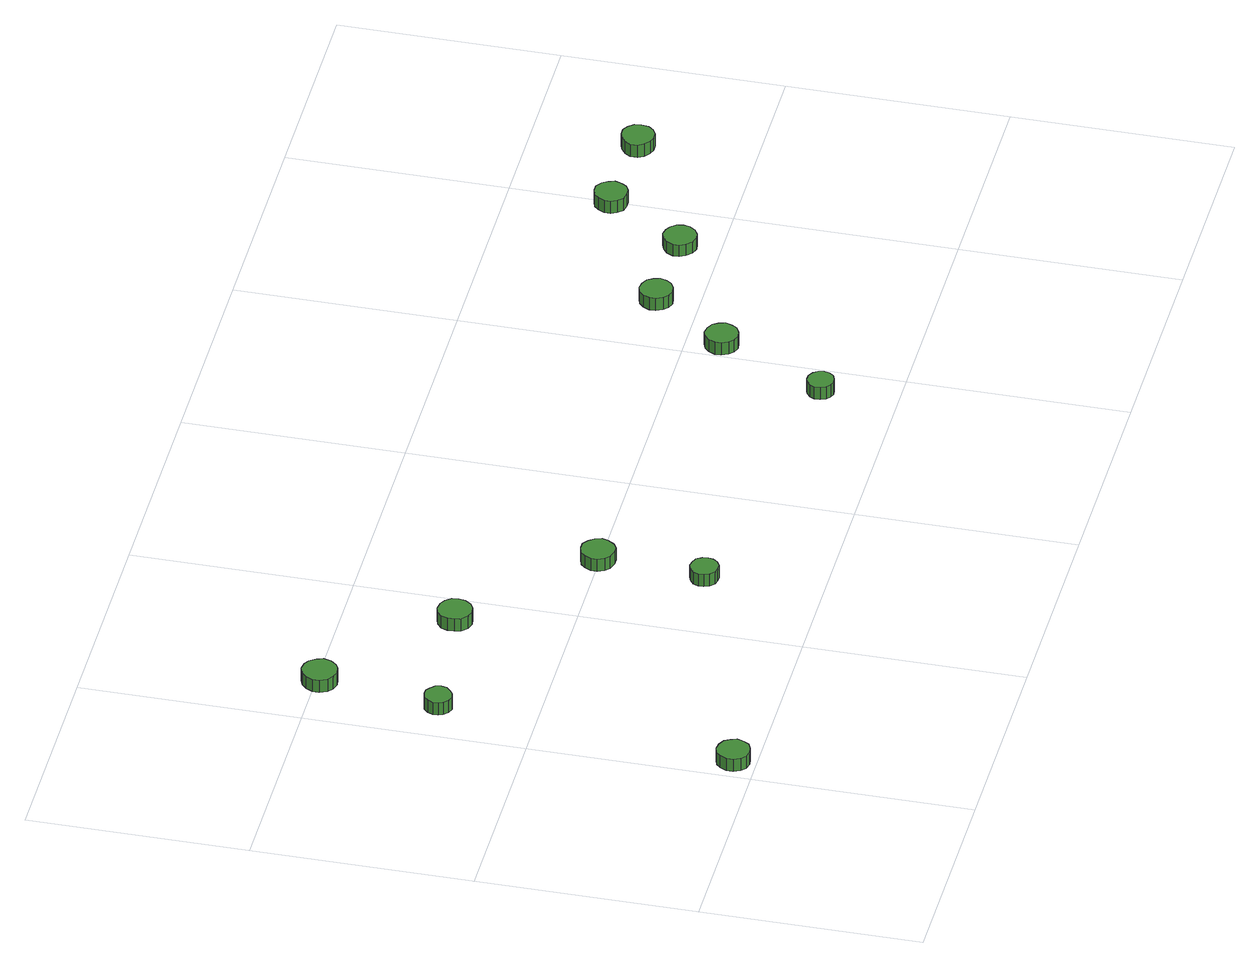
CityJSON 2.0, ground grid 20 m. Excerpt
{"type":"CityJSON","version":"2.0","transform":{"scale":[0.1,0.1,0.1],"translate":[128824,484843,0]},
"CityObjects":{
"tree1":{"type":"SolitaryVegetationObject","attributes":{"function":"something"},"geometry":[{"type":"MultiSurface","lod":"1","boundaries":[[[0,1,2,3,4,5,6,7,8,9,10,11,12,13,14]],[[15,16,17,18,19,20,21,22,23,24,25,26,27,28,29]],[[0,29,28,1]],[[1,28,27,2]],[[2,27,26,3]],[[3,26,25,4]],[[4,25,24,5]],[[5,24,23,6]],[[6,23,22,7]],[[7,22,21,8]],[[8,21,20,9]],[[9,20,19,10]],[[10,19,18,11]],[[11,18,17,12]],[[12,17,16,13]],[[13,16,15,14]],[[14,15,29,0]]]}]},
"tree2":{"type":"SolitaryVegetationObject","attributes":{"function":"something"},"geometry":[{"type":"MultiSurface","lod":"1","boundaries":[[[30,31,32,33,34,35,36,37,38,39,40,41,42,43,44]],[[45,46,47,48,49,50,51,52,53,54,55,56,57,58,59]],[[30,59,58,31]],[[31,58,57,32]],[[32,57,56,33]],[[33,56,55,34]],[[34,55,54,35]],[[35,54,53,36]],[[36,53,52,37]],[[37,52,51,38]],[[38,51,50,39]],[[39,50,49,40]],[[40,49,48,41]],[[41,48,47,42]],[[42,47,46,43]],[[43,46,45,44]],[[44,45,59,30]]]}]},
"tree3":{"type":"SolitaryVegetationObject","attributes":{"function":"something"},"geometry":[{"type":"MultiSurface","lod":"1","boundaries":[[[60,61,62,63,64,65,66,67,68,69,70,71,72,73,74]],[[75,76,77,78,79,80,81,82,83,84,85,86,87,88,89]],[[60,89,88,61]],[[61,88,87,62]],[[62,87,86,63]],[[63,86,85,64]],[[64,85,84,65]],[[65,84,83,66]],[[66,83,82,67]],[[67,82,81,68]],[[68,81,80,69]],[[69,80,79,70]],[[70,79,78,71]],[[71,78,77,72]],[[72,77,76,73]],[[73,76,75,74]],[[74,75,89,60]]]}]},
"tree4":{"type":"SolitaryVegetationObject","attributes":{"function":"something"},"geometry":[{"type":"MultiSurface","lod":"1","boundaries":[[[90,91,92,93,94,95,96,97,98,99,100,101,102,103,104]],[[105,106,107,108,109,110,111,112,113,114,115,116,117,118,119]],[[90,119,118,91]],[[91,118,117,92]],[[92,117,116,93]],[[93,116,115,94]],[[94,115,114,95]],[[95,114,113,96]],[[96,113,112,97]],[[97,112,111,98]],[[98,111,110,99]],[[99,110,109,100]],[[100,109,108,101]],[[101,108,107,102]],[[102,107,106,103]],[[103,106,105,104]],[[104,105,119,90]]]}]},
"tree5":{"type":"SolitaryVegetationObject","attributes":{"function":"something"},"geometry":[{"type":"MultiSurface","lod":"1","boundaries":[[[120,121,122,123,124,125,126,127,128,129,130,131,132,133,134]],[[135,136,137,138,139,140,141,142,143,144,145,146,147,148,149]],[[120,149,148,121]],[[121,148,147,122]],[[122,147,146,123]],[[123,146,145,124]],[[124,145,144,125]],[[125,144,143,126]],[[126,143,142,127]],[[127,142,141,128]],[[128,141,140,129]],[[129,140,139,130]],[[130,139,138,131]],[[131,138,137,132]],[[132,137,136,133]],[[133,136,135,134]],[[134,135,149,120]]]}]},
"tree6":{"type":"SolitaryVegetationObject","attributes":{"function":"something"},"geometry":[{"type":"MultiSurface","lod":"1","boundaries":[[[150,151,152,153,154,155,156,157,158,159,160,161,162,163,164]],[[165,166,167,168,169,170,171,172,173,174,175,176,177,178,179]],[[150,179,178,151]],[[151,178,177,152]],[[152,177,176,153]],[[153,176,175,154]],[[154,175,174,155]],[[155,174,173,156]],[[156,173,172,157]],[[157,172,171,158]],[[158,171,170,159]],[[159,170,169,160]],[[160,169,168,161]],[[161,168,167,162]],[[162,167,166,163]],[[163,166,165,164]],[[164,165,179,150]]]}]},
"tree7":{"type":"SolitaryVegetationObject","attributes":{"function":"something"},"geometry":[{"type":"MultiSurface","lod":"1","boundaries":[[[180,181,182,183,184,185,186,187,188,189,190,191,192,193,194]],[[195,196,197,198,199,200,201,202,203,204,205,206,207,208,209]],[[180,209,208,181]],[[181,208,207,182]],[[182,207,206,183]],[[183,206,205,184]],[[184,205,204,185]],[[185,204,203,186]],[[186,203,202,187]],[[187,202,201,188]],[[188,201,200,189]],[[189,200,199,190]],[[190,199,198,191]],[[191,198,197,192]],[[192,197,196,193]],[[193,196,195,194]],[[194,195,209,180]]]}]},
"tree8":{"type":"SolitaryVegetationObject","attributes":{"function":"something"},"geometry":[{"type":"MultiSurface","lod":"1","boundaries":[[[210,211,212,213,214,215,216,217,218,219,220,221,222,223,224]],[[225,226,227,228,229,230,231,232,233,234,235,236,237,238,239]],[[210,239,238,211]],[[211,238,237,212]],[[212,237,236,213]],[[213,236,235,214]],[[214,235,234,215]],[[215,234,233,216]],[[216,233,232,217]],[[217,232,231,218]],[[218,231,230,219]],[[219,230,229,220]],[[220,229,228,221]],[[221,228,227,222]],[[222,227,226,223]],[[223,226,225,224]],[[224,225,239,210]]]}]},
"tree9":{"type":"SolitaryVegetationObject","attributes":{"function":"something"},"geometry":[{"type":"MultiSurface","lod":"1","boundaries":[[[240,241,242,243,244,245,246,247,248,249,250,251,252,253,254]],[[255,256,257,258,259,260,261,262,263,264,265,266,267,268,269]],[[240,269,268,241]],[[241,268,267,242]],[[242,267,266,243]],[[243,266,265,244]],[[244,265,264,245]],[[245,264,263,246]],[[246,263,262,247]],[[247,262,261,248]],[[248,261,260,249]],[[249,260,259,250]],[[250,259,258,251]],[[251,258,257,252]],[[252,257,256,253]],[[253,256,255,254]],[[254,255,269,240]]]}]},
"tree10":{"type":"SolitaryVegetationObject","attributes":{"function":"something"},"geometry":[{"type":"MultiSurface","lod":"1","boundaries":[[[270,271,272,273,274,275,276,277,278,279,280,281,282,283,284]],[[285,286,287,288,289,290,291,292,293,294,295,296,297,298,299]],[[270,299,298,271]],[[271,298,297,272]],[[272,297,296,273]],[[273,296,295,274]],[[274,295,294,275]],[[275,294,293,276]],[[276,293,292,277]],[[277,292,291,278]],[[278,291,290,279]],[[279,290,289,280]],[[280,289,288,281]],[[281,288,287,282]],[[282,287,286,283]],[[283,286,285,284]],[[284,285,299,270]]]}]},
"tree11":{"type":"SolitaryVegetationObject","attributes":{"function":"something"},"geometry":[{"type":"MultiSurface","lod":"1","boundaries":[[[300,301,302,303,304,305,306,307,308,309,310,311,312,313,314]],[[315,316,317,318,319,320,321,322,323,324,325,326,327,328,329]],[[300,329,328,301]],[[301,328,327,302]],[[302,327,326,303]],[[303,326,325,304]],[[304,325,324,305]],[[305,324,323,306]],[[306,323,322,307]],[[307,322,321,308]],[[308,321,320,309]],[[309,320,319,310]],[[310,319,318,311]],[[311,318,317,312]],[[312,317,316,313]],[[313,316,315,314]],[[314,315,329,300]]]}]},
"tree12":{"type":"SolitaryVegetationObject","attributes":{"function":"something"},"geometry":[{"type":"MultiSurface","lod":"1","boundaries":[[[330,331,332,333,334,335,336,337,338,339,340,341,342,343,344]],[[345,346,347,348,349,350,351,352,353,354,355,356,357,358,359]],[[330,359,358,331]],[[331,358,357,332]],[[332,357,356,333]],[[333,356,355,334]],[[334,355,354,335]],[[335,354,353,336]],[[336,353,352,337]],[[337,352,351,338]],[[338,351,350,339]],[[339,350,349,340]],[[340,349,348,341]],[[341,348,347,342]],[[342,347,346,343]],[[343,346,345,344]],[[344,345,359,330]]]}]}
},
"vertices":[
[36,20,24],[34,26,24],[31,31,24],[25,34,24],[19,35,24],[13,33,24],[9,29,24],[6,23,24],[6,17,24],[9,11,24],[13,7,24],[19,5,24],[25,6,24],[31,9,24],[34,14,24],[34,14,11],[31,9,11],[25,6,11],[19,5,11],[13,7,11],[9,11,11],[6,17,11],[6,23,11],[9,29,11],[13,33,11],[19,35,11],[25,34,11],[31,31,11],[34,26,11],[36,20,11],
[54,288,24],[53,293,24],[49,297,24],[45,300,24],[40,300,24],[35,299,24],[31,295,24],[29,290,24],[29,285,24],[31,281,24],[35,277,24],[40,275,24],[45,276,24],[49,279,24],[53,283,24],[53,283,11],[49,279,11],[45,276,11],[40,275,11],[35,277,11],[31,281,11],[29,285,11],[29,290,11],[31,295,11],[35,299,11],[40,300,11],[45,300,11],[49,297,11],[53,293,11],[54,288,11],
[73,397,22],[71,403,22],[67,409,22],[62,412,22],[55,413,22],[49,411,22],[44,406,22],[41,400,22],[41,394,22],[44,387,22],[49,383,22],[55,381,22],[62,382,22],[67,385,22],[71,390,22],[71,390,9],[67,385,9],[62,382,9],[55,381,9],[49,383,9],[44,387,9],[41,394,9],[41,400,9],[44,406,9],[49,411,9],[55,413,9],[62,412,9],[67,409,9],[71,403,9],[73,397,9],
[185,303,22],[184,309,22],[180,314,22],[175,317,22],[168,318,22],[162,316,22],[157,312,22],[155,306,22],[155,300,22],[157,294,22],[162,289,22],[168,287,22],[175,288,22],[180,291,22],[184,297,22],[184,297,9],[180,291,9],[175,288,9],[168,287,9],[162,289,9],[157,294,9],[155,300,9],[155,306,9],[157,312,9],[162,316,9],[168,318,9],[175,317,9],[180,314,9],[184,309,9],[185,303,9],
[290,105,24],[289,110,24],[286,115,24],[281,117,24],[276,118,24],[271,116,24],[267,113,24],[265,108,24],[265,103,24],[267,98,24],[271,94,24],[276,93,24],[281,93,24],[286,96,24],[289,100,24],[289,100,11],[286,96,11],[281,93,11],[276,93,11],[271,94,11],[267,98,11],[265,103,11],[265,108,11],[267,113,11],[271,116,11],[276,118,11],[281,117,11],[286,115,11],[289,110,11],[290,105,11],
[297,201,24],[295,207,24],[291,212,24],[286,216,24],[280,216,24],[273,214,24],[269,210,24],[266,204,24],[266,198,24],[269,192,24],[273,188,24],[280,186,24],[286,186,24],[291,189,24],[295,195,24],[295,195,11],[291,189,11],[286,186,11],[280,186,11],[273,188,11],[269,192,11],[266,198,11],[266,204,11],[269,210,11],[273,214,11],[280,216,11],[286,216,11],[291,212,11],[295,207,11],[297,201,11],
[581,69,23],[580,74,23],[577,78,23],[572,81,23],[567,81,23],[563,80,23],[559,76,23],[557,72,23],[557,67,23],[559,62,23],[563,59,23],[567,57,23],[572,58,23],[577,60,23],[580,64,23],[580,64,10],[577,60,10],[572,58,10],[567,57,10],[563,59,10],[559,62,10],[557,67,10],[557,72,10],[559,76,10],[563,80,10],[567,81,10],[572,81,10],[577,78,10],[580,74,10],[581,69,10],
[630,168,24],[628,174,24],[625,179,24],[619,182,24],[613,183,24],[607,181,24],[603,177,24],[600,171,24],[600,165,24],[603,159,24],[607,155,24],[613,153,24],[619,154,24],[625,157,24],[628,162,24],[628,162,11],[625,157,11],[619,154,11],[613,153,11],[607,155,11],[603,159,11],[600,165,11],[600,171,11],[603,177,11],[607,181,11],[613,183,11],[619,182,11],[625,179,11],[628,174,11],[630,168,11],
[681,238,24],[679,244,24],[676,249,24],[670,252,24],[664,253,24],[658,251,24],[654,247,24],[651,241,24],[651,235,24],[654,229,24],[658,225,24],[664,223,24],[670,224,24],[676,227,24],[679,232,24],[679,232,11],[676,227,11],[670,224,11],[664,223,11],[658,225,11],[654,229,11],[651,235,11],[651,241,11],[654,247,11],[658,251,11],[664,253,11],[670,252,11],[676,249,11],[679,244,11],[681,238,11],
[763,236,23],[762,242,23],[758,247,23],[753,250,23],[747,251,23],[741,249,23],[736,245,23],[733,239,23],[733,233,23],[736,228,23],[741,223,23],[747,221,23],[753,222,23],[758,225,23],[762,230,23],[762,230,11],[758,225,11],[753,222,11],[747,221,11],[741,223,11],[736,228,11],[733,233,11],[733,239,11],[736,245,11],[741,249,11],[747,251,11],[753,250,11],[758,247,11],[762,242,11],[763,236,11],
[810,308,25],[808,314,25],[805,319,25],[799,323,25],[793,323,25],[787,321,25],[783,317,25],[780,311,25],[780,305,25],[783,300,25],[787,295,25],[793,294,25],[799,294,25],[805,297,25],[808,302,25],[808,302,12],[805,297,12],[799,294,12],[793,294,12],[787,295,12],[783,300,12],[780,305,12],[780,311,12],[783,317,12],[787,321,12],[793,323,12],[799,323,12],[805,319,12],[808,314,12],[810,308,12],
[897,305,24],[896,311,24],[892,316,24],[887,319,24],[880,319,24],[875,317,24],[870,313,24],[867,308,24],[867,301,24],[870,296,24],[875,292,24],[880,290,24],[887,290,24],[892,293,24],[896,298,24],[896,298,11],[892,293,11],[887,290,11],[880,290,11],[875,292,11],[870,296,11],[867,301,11],[867,308,11],[870,313,11],[875,317,11],[880,319,11],[887,319,11],[892,316,11],[896,311,11],[897,305,11]
]}
